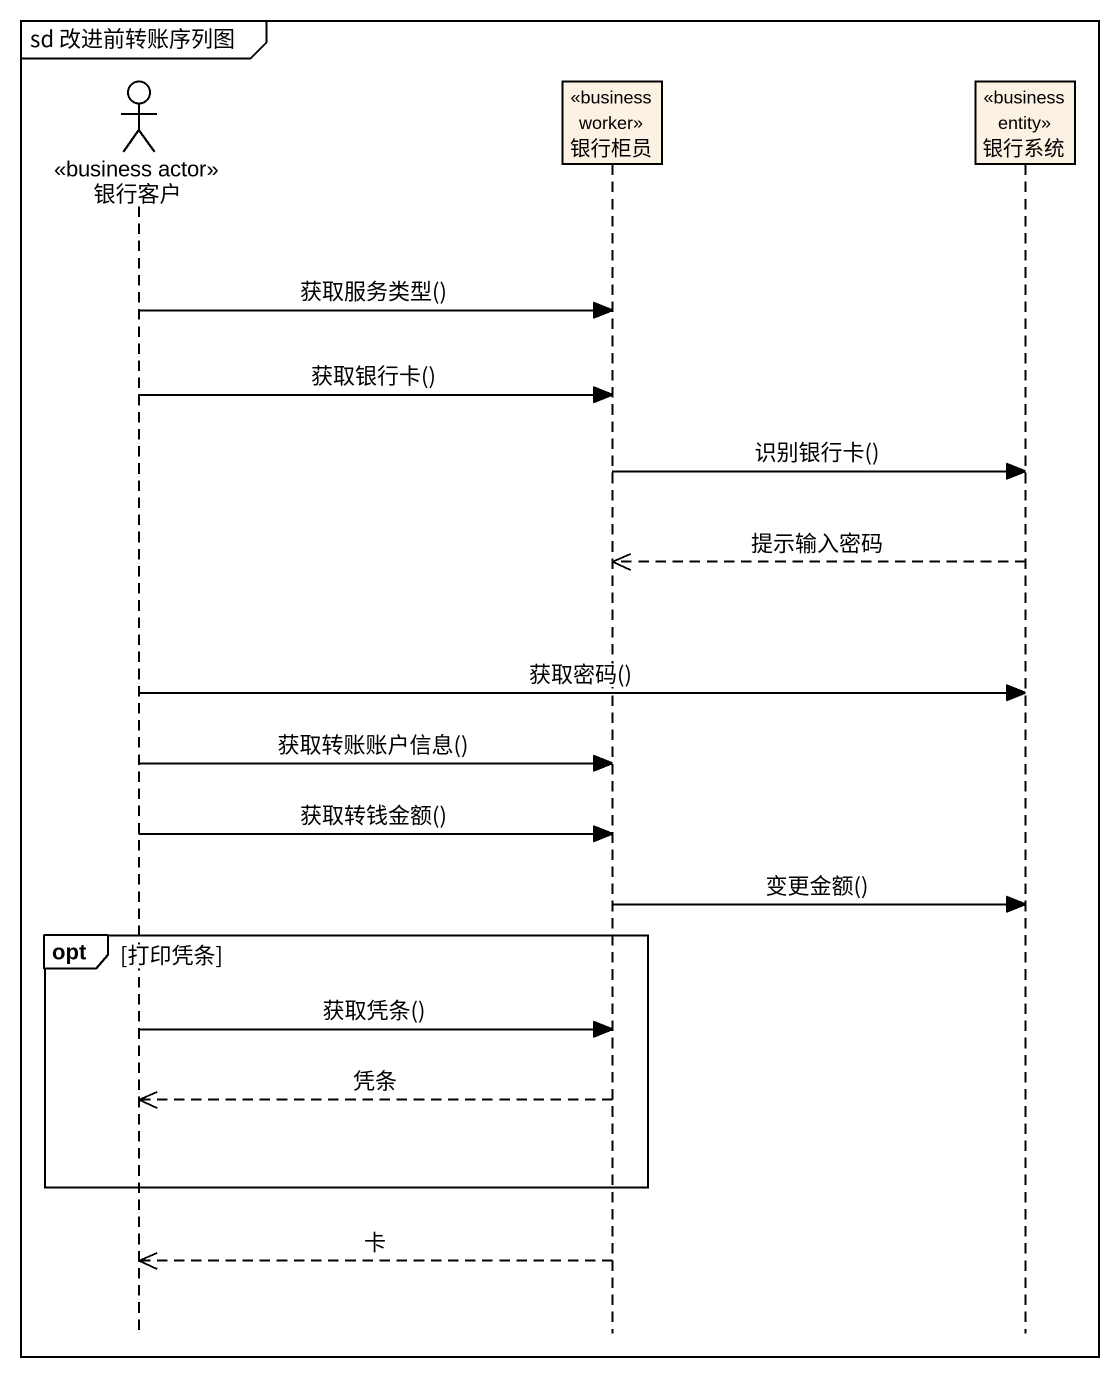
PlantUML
@startuml
mainframe sd 改进前转账序列图
hide footbox
actor 银行客户 <<business actor>>
participant 银行柜员 <<business worker>>
participant 银行系统 <<business entity>>

银行客户 -> 银行柜员 : 获取服务类型()
银行客户 -> 银行柜员 : 获取银行卡()
银行柜员 -> 银行系统 : 识别银行卡()
银行系统 -->> 银行柜员 : 提示输入密码
银行客户 -> 银行系统 : 获取密码()
银行客户 -> 银行柜员 : 获取转账账户信息()
银行客户 -> 银行柜员 : 获取转钱金额()
银行柜员 -> 银行系统 : 变更金额()
opt 打印凭条
  银行客户 -> 银行柜员 : 获取凭条()
  银行柜员 -->> 银行客户 : 凭条
end
银行柜员 -->> 银行客户 : 卡
@enduml
